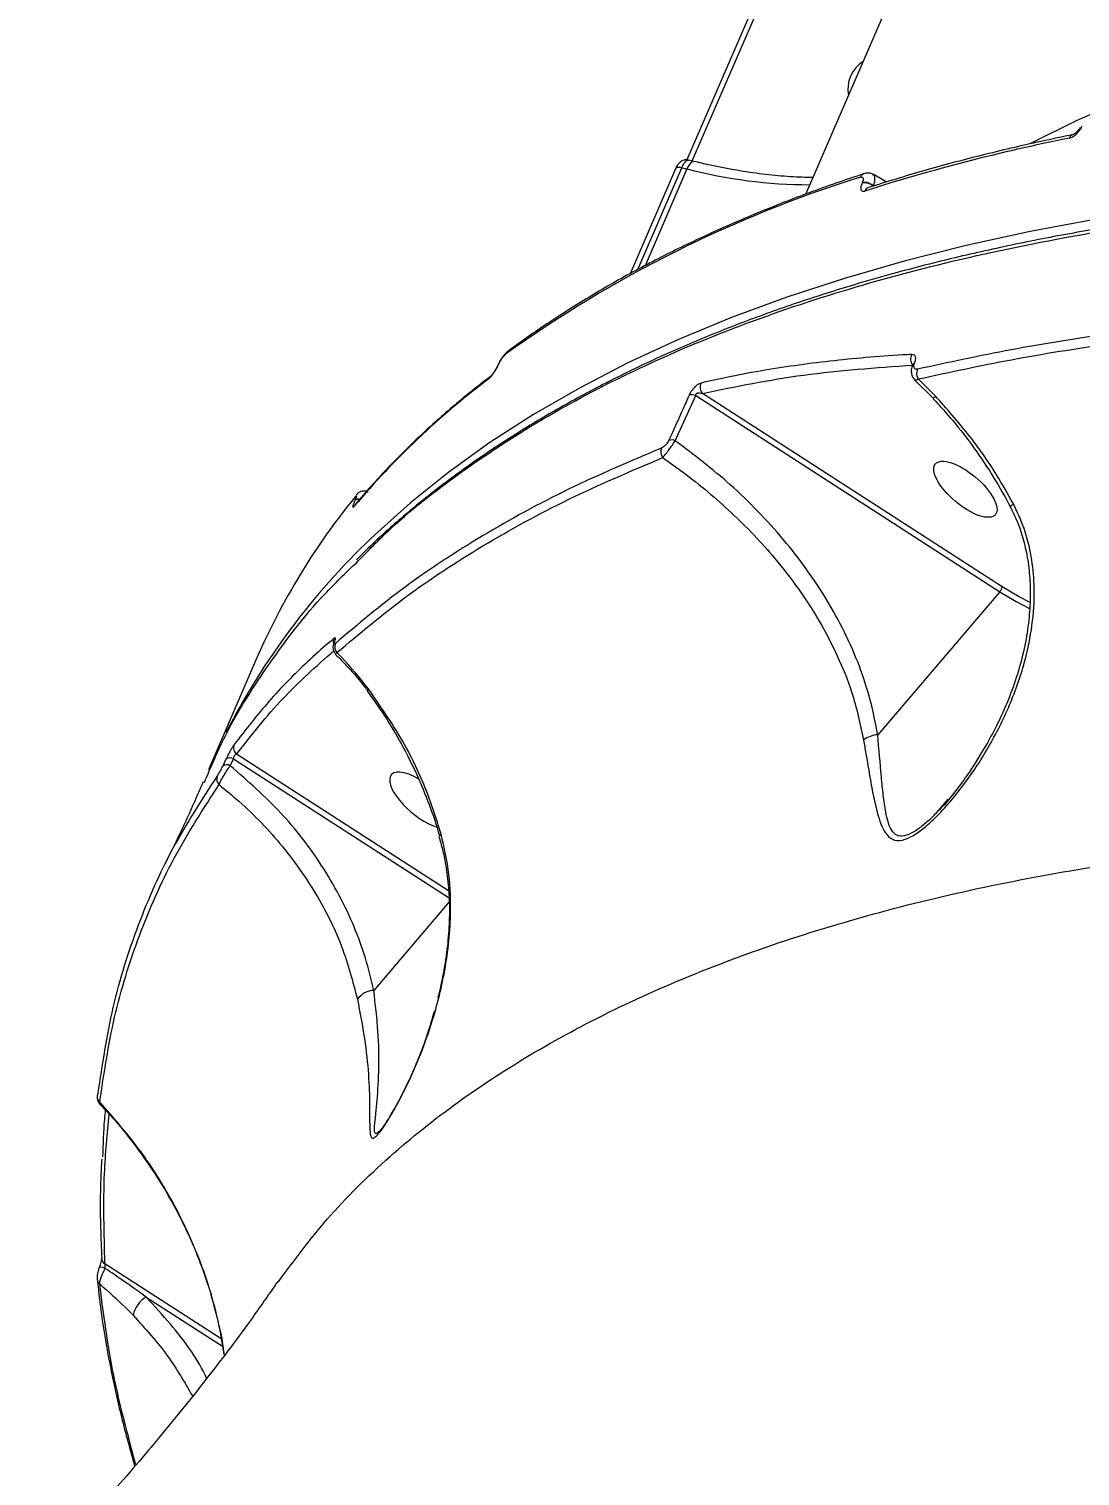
# Model space of a CAD drawing. Header units: millimetres. Extents: x -5238 to 5144, y -3542 to 5092.
# Drawn here: x 1979.9 to 2105, y 677.8 to 849.9 of the extents above; entities that cross this region are included whole.
import ezdxf

# ---------------------------------------------------------------- set-up
doc = ezdxf.new("R2010")
doc.units = ezdxf.units.MM
for name, color, linetype in [('DIKOM_ОБЪЕКТ', 7, 'Continuous'), ('DIKOM_РАЗМЕР_ЗОНА', 7, 'Continuous'), ('DIKOM_РАЗМЕР_ОБЪЕКТА', 7, 'Continuous')]:
    doc.layers.add(name, color=color, linetype=linetype)
doc.styles.add('style1', font='arial.ttf', dxfattribs={"width": 0.8})
doc.dimstyles.new('1-50', dxfattribs={"dimtxt": 300, "dimasz": 200, "dimexe": 100, "dimexo": 0, "dimgap": 100, "dimtad": 1, "dimtxsty": 'style1', "dimcen": 200, "dimclrd": 7, "dimclre": 7, "dimclrt": 7, "dimadec": 1, "dimazin": 2, "dimtfac": 1, "dimtmove": 0, "dimatfit": 2, "dimfxl": 0, "dimlwd": 25, "dimlwe": 18, "dimarcsym": 0})

# ---------------------------------------------------------------- blocks, each defined once
blk = doc.blocks.new('*D0')
at = {"layer": 'Defpoints', "color": 0, "transparency": 16777216}
for p in [(2469.51, 3229.24), (-4251.52, -643.28), (-419.57, -643.28)]:
    blk.add_point(p, dxfattribs=at)
at = {"layer": 'DIKOM_РАЗМЕР_ОБЪЕКТА', "color": 7, "lineweight": 18, "transparency": 16777216}
for p, q in [((2469.51, 3229.24), (-4351.52, 3229.24)), ((-419.57, -643.28), (-4351.52, -643.28))]:
    blk.add_line(p, q, dxfattribs=at)
at = {"layer": 'DIKOM_РАЗМЕР_ОБЪЕКТА', "color": 7, "lineweight": 25, "transparency": 16777216}
blk.add_line((-4251.52, 3029.24), (-4251.52, -443.28), dxfattribs=at)
at = {"layer": 'DIKOM_РАЗМЕР_ОБЪЕКТА', "color": 7, "transparency": 16777216}
for points in [[(-4284.86, 3029.24), (-4218.19, 3029.24), (-4251.52, 3229.24)], [(-4284.86, -443.28), (-4218.19, -443.28), (-4251.52, -643.28)]]:
    blk.add_solid(points, dxfattribs=at)
at = {"layer": 'DIKOM_РАЗМЕР_ОБЪЕКТА', "color": 7, "transparency": 16777216, "insert": (-4504.8, 1292.98), "char_height": 300, "attachment_point": 5, "rotation": 90, "style": 'style1'}
blk.add_mtext('3900', dxfattribs=at)
blk = doc.blocks.new('*D1')
at = {"layer": 'Defpoints', "color": 0, "transparency": 16777216}
for p in [(-4787.63, 5091.56), (3144.22, 5091.56), (-2554.16, -2403.28)]:
    blk.add_point(p, dxfattribs=at)
at = {"layer": 'DIKOM_РАЗМЕР_ЗОНА', "color": 7, "lineweight": 18, "transparency": 16777216}
for p, q in [((3144.22, 5091.56), (-4887.63, 5091.56)), ((-2554.16, -2403.28), (-4887.63, -2403.28))]:
    blk.add_line(p, q, dxfattribs=at)
at = {"layer": 'DIKOM_РАЗМЕР_ЗОНА', "color": 7, "lineweight": 25, "transparency": 16777216}
blk.add_line((-4787.63, -2203.28), (-4787.63, 4891.56), dxfattribs=at)
at = {"layer": 'DIKOM_РАЗМЕР_ЗОНА', "color": 7, "transparency": 16777216}
for points in [[(-4820.97, 4891.56), (-4754.3, 4891.56), (-4787.63, 5091.56)], [(-4820.97, -2203.28), (-4754.3, -2203.28), (-4787.63, -2403.28)]]:
    blk.add_solid(points, dxfattribs=at)
at = {"layer": 'DIKOM_РАЗМЕР_ЗОНА', "color": 7, "transparency": 16777216, "insert": (-5040.81, 1344.14), "char_height": 300, "attachment_point": 5, "rotation": 90, "style": 'style1'}
blk.add_mtext('7500', dxfattribs=at)
blk = doc.blocks.new('*D2')
at = {"layer": 'Defpoints', "color": 0, "transparency": 16777216}
for p in [(5144.22, 2720.02), (-4054.16, -903.28), (5144.22, -3441.88)]:
    blk.add_point(p, dxfattribs=at)
at = {"layer": 'DIKOM_РАЗМЕР_ЗОНА', "color": 7, "lineweight": 18, "transparency": 16777216}
for p, q in [((5144.22, 2720.02), (5144.22, -3541.88)), ((-4054.16, -903.28), (-4054.16, -3541.88))]:
    blk.add_line(p, q, dxfattribs=at)
at = {"layer": 'DIKOM_РАЗМЕР_ЗОНА', "color": 7, "lineweight": 25, "transparency": 16777216}
blk.add_line((-3854.16, -3441.88), (4944.22, -3441.88), dxfattribs=at)
at = {"layer": 'DIKOM_РАЗМЕР_ЗОНА', "color": 7, "transparency": 16777216}
for points in [[(-3854.16, -3408.54), (-3854.16, -3475.21), (-4054.16, -3441.88)], [(4944.22, -3408.54), (4944.22, -3475.21), (5144.22, -3441.88)]]:
    blk.add_solid(points, dxfattribs=at)
at = {"layer": 'DIKOM_РАЗМЕР_ЗОНА', "color": 7, "transparency": 16777216, "insert": (545.03, -3188.7), "char_height": 300, "attachment_point": 5, "style": 'style1'}
blk.add_mtext('9200', dxfattribs=at)
blk = doc.blocks.new('*D3')
at = {"layer": 'Defpoints', "color": 0, "transparency": 16777216}
for p in [(3889.93, 2956), (-2405.68, -161.05), (3889.93, -2949.28)]:
    blk.add_point(p, dxfattribs=at)
at = {"layer": 'DIKOM_РАЗМЕР_ОБЪЕКТА', "color": 7, "lineweight": 18, "transparency": 16777216}
for p, q in [((3889.93, 2956), (3889.93, -3049.28)), ((-2405.68, -161.05), (-2405.68, -3049.28))]:
    blk.add_line(p, q, dxfattribs=at)
at = {"layer": 'DIKOM_РАЗМЕР_ОБЪЕКТА', "color": 7, "lineweight": 25, "transparency": 16777216}
blk.add_line((-2205.68, -2949.28), (3689.93, -2949.28), dxfattribs=at)
at = {"layer": 'DIKOM_РАЗМЕР_ОБЪЕКТА', "color": 7, "transparency": 16777216}
for points in [[(-2205.68, -2915.95), (-2205.68, -2982.61), (-2405.68, -2949.28)], [(3689.93, -2915.95), (3689.93, -2982.61), (3889.93, -2949.28)]]:
    blk.add_solid(points, dxfattribs=at)
at = {"layer": 'DIKOM_РАЗМЕР_ОБЪЕКТА', "color": 7, "transparency": 16777216, "insert": (742.13, -2696.01), "char_height": 300, "attachment_point": 5, "style": 'style1'}
blk.add_mtext('6300', dxfattribs=at)

msp = doc.modelspace()

# ---------------------------------------------------------------- linework, layer by layer
at = {"layer": 'DIKOM_ОБЪЕКТ', "color": 7, "linetype": 'Continuous', "lineweight": 15}
for p, q in [((2188.764, 1099.092), (2072.313, 830.199)), ((2058.833, 834.178), (2070.264, 860.574)), ((2069.517, 860.453), (2058.193, 834.306)), ((2056.847, 833.254), (2051.435, 820.759)), ((2052.356, 821.279), (2057.594, 833.374)), ((2058.2, 833.226), (2053.217, 821.72)), ((2057.594, 833.374), (2058.2, 833.226)), ((2059.017, 834.132), (2058.391, 834.286)), ((2079.063, 831.612), (2079.044, 831.567)), ((2081.945, 831.67), (2080.366, 832.593)), ((2080.374, 831.199), (2080.394, 831.245)), ((2035.756, 809.981), (2035.719, 809.896)), ((2035.788, 809.981), (2035.825, 810.067)), ((2085.287, 808.167), (2087.541, 805.929)), ((2087.775, 806.203), (2085.728, 808.258)), ((2056.818, 800.9), (2059.239, 806.267)), ((2059.239, 806.267), (2095.416, 782.943)), ((2095.723, 783.539), (2060.054, 806.536)), ((2018.707, 793.824), (2018.695, 793.797)), ((2095.416, 782.943), (2080.896, 765.944)), ((2006.997, 775.001), (2001.257, 761.746)), ((2003.357, 763.027), (2002.965, 762.221)), ((2003.869, 762.254), (2004.262, 763.063)), ((2004.262, 763.063), (2029.902, 746.532)), ((2029.832, 747.371), (2004.624, 763.624)), ((2089.236, 758.261), (2088.133, 756.982)), ((2029.918, 746.047), (2020.939, 735.535)), ((1988.297, 702.652), (1988.237, 702.471)), ((1988.294, 702.656), (1988.293, 702.654)), ((2002.794, 694.107), (1988.957, 703.029)), ((1993.872, 699.066), (2002.952, 693.211))]:
    msp.add_line(p, q, dxfattribs=at)
at = {"layer": 'DIKOM_ОБЪЕКТ', "color": 7, "linetype": 'Continuous', "lineweight": 15, "flags": 128}
for points in [[(2136.771, 849.965), (2129.793, 848.139), (2123.074, 846.122), (2116.618, 843.914), (2110.433, 841.519), (2104.524, 838.937), (2099.089, 836.273)], [(2057.594, 833.374), (2057.422, 833.408), (2057.263, 833.421), (2057.123, 833.414), (2057.005, 833.386), (2056.916, 833.339), (2056.857, 833.274), (2056.847, 833.254)], [(2059.016, 834.133), (2058.946, 834.138), (2058.805, 834.089), (2058.654, 833.968), (2058.499, 833.778), (2058.346, 833.528), (2058.2, 833.226)], [(2106.916, 827.253), (2099.055, 825.785), (2091.435, 824.122), (2084.065, 822.267), (2076.95, 820.219), (2070.095, 817.982), (2063.507, 815.557), (2057.192, 812.946), (2051.153, 810.151), (2045.398, 807.175), (2039.929, 804.02), (2034.753, 800.689), (2029.873, 797.184), (2025.294, 793.509), (2021.019, 789.667), (2020.639, 789.303)], [(2018.744, 793.315), (2018.71, 793.272), (2018.624, 793.119)], [(2096.703, 793.008), (2096.702, 793.011), (2096.719, 793.101), (2096.832, 793.236), (2097.035, 793.409)], [(2099.045, 781.674), (2097.63, 782.4), (2095.723, 783.539)], [(2095.416, 782.943), (2097.383, 781.768), (2098.967, 780.96)], [(2016.213, 776.887), (2016.226, 776.919), (2016.3, 777.041)], [(2002.374, 764.212), (2001.944, 763.29), (2001.257, 761.746)], [(2028.818, 753.88), (2028.814, 753.897), (2028.841, 754.004), (2028.948, 754.128)]]:
    msp.add_lwpolyline(points, dxfattribs=at)
at = {"layer": 'DIKOM_ОБЪЕКТ', "color": 7, "linetype": 'Continuous', "lineweight": 15}
for centre, radius, start, end in [((2081.257, 842.713), 3.908, 122.46261, 190.70488), ((2148.829, 611.899), 229.473, 101.34935, 107.62277), ((2104.318, 836.642), 0.692, 102.94883, 159.46423), ((2072.939, 890.353), 58.998, 255.53288, 269.87782), ((2123.161, 690.534), 148.486, 107.35952, 125.64369), ((2079.534, 831.986), 0.729, 109.12231, 158.162), ((2079.283, 829.842), 1.741, 51.21523, 97.91775), ((2079.303, 829.889), 1.74, 51.20725, 97.93527), ((2080.03, 830.334), 0.725, 108.94675, 158.27678), ((2037.35, 810.895), 0.782, 126.72409, 156.88979), ((2085.96, 810.616), 1.153, 151.40877, 217.9445), ((2035.907, 809.814), 0.205, 125.3257, 156.71967), ((2035.952, 809.893), 0.214, 126.01224, 155.63686), ((2085.366, 809.796), 0.338, 102.58892, 154.48549), ((2086.741, 808.934), 1.217, 156.84777, 213.71609), ((2093.749, 729.797), 98.253, 127.06619, 139.87289), ((2035.246, 807.891), 0.78, 126.7857, 156.92066), ((2060.881, 807.279), 1.112, 153.95607, 221.97336), ((2058.789, 805.189), 1.168, 67.33218, 106.73251), ((2088.575, 805.259), 1.237, 130.29716, 148.08986), ((2056.354, 799.841), 1.156, 66.34732, 105.89091), ((2056.21, 799.589), 1.125, 156.74702, 217.82744), ((2082.688, 742.066), 82.546, 140.75674, 156.48532), ((2019.078, 793.288), 0.637, 75.39831, 126.95564), ((2019.092, 793.309), 0.643, 74.83915, 126.83032), ((2080.023, 726.842), 86.185, 133.55299, 152.82464), ((2094.484, 783.799), 1.266, 317.44553, 348.15797), ((2017.064, 776.983), 0.941, 154.0582, 194.17742), ((2017.287, 776.402), 1, 156.24474, 223.65928), ((2020.474, 771.136), 0.296, 119.87261, 169.43001), ((2081.139, 762.75), 3.203, 94.34695, 126.87919), ((2005.219, 764.389), 0.97, 156.31856, 232.1293), ((2003.837, 762.347), 0.832, 59.30594, 125.24996), ((2003.188, 760.689), 0.943, 155.81945, 226.30569), ((2003.443, 761.541), 0.831, 59.14875, 125.14096), ((1789.587, 994.749), 459.994, 311.0632, 328.19152), ((2021.093, 732.913), 2.626, 93.3577, 143.23212), ((1988.864, 722.908), 0.837, 154.47343, 231.10362), ((1988.113, 700.627), 2.037, 64.27663, 84.92259), ((1989.352, 703.732), 0.807, 184.92603, 240.60326), ((1988.822, 701.285), 0.812, 187.3913, 232.52816), ((1995.679, 696.112), 3.463, 121.45992, 166.99011)]:
    msp.add_arc(centre, radius, start, end, dxfattribs=at)
msp.add_ellipse((2091.33, 795.132), major_axis=(-3.564, 3.012), ratio=0.4016192, dxfattribs=at)
for start_param, end_param in [(0.1419857, 2.4055026), (5.118802, 6.425171)]:
    msp.add_ellipse((2026.599, 758.162), major_axis=(-3.564, 3.012), ratio=0.4016192, start_param=start_param, end_param=end_param, dxfattribs=at)
for points, knots in [([(2103.671, 836.884), (2103.763, 836.911), (2103.971, 836.971), (2104.327, 837.195), (2104.687, 837.522), (2105.004, 837.915), (2105.141, 838.188), (2105.21, 838.324)], [0, 0, 0, 0, 0.1741687, 0.3895689, 0.5958025, 0.7978739, 1, 1, 1, 1]), ([(2104.974, 838.17), (2104.974, 838.169), (2104.958, 838.127), (2104.89, 838), (2104.764, 837.814), (2104.595, 837.618), (2104.405, 837.451), (2104.25, 837.35), (2104.162, 837.316), (2104.165, 837.317), (2104.166, 837.317)], [0, 0, 0, 0, 0.0033706, 0.1362337, 0.275164, 0.4355351, 0.6085327, 0.7819286, 0.9203519, 1, 1, 1, 1]), ([(2104.157, 837.315), (2102.877, 837.049), (2099.166, 836.277), (2093.191, 834.865), (2086.33, 833.045), (2081.961, 831.691), (2079.794, 831.02)], [0, 0, 0, 0, 0.1498873, 0.4347984, 0.7197187, 1, 1, 1, 1]), ([(2058.388, 834.269), (2058.343, 834.285), (2058.174, 834.345), (2057.87, 834.302), (2057.545, 834.169), (2057.276, 833.952), (2057.041, 833.664), (2056.92, 833.391), (2056.854, 833.242)], [0, 0, 0, 0, 0.0669368, 0.2506816, 0.411748, 0.5684352, 0.7641912, 1, 1, 1, 1]), ([(2057.594, 833.374), (2057.648, 833.491), (2057.784, 833.785), (2058.02, 834.119), (2058.242, 834.307), (2058.346, 834.272), (2058.385, 834.259)], [0, 0, 0, 0, 0.2027384, 0.5120693, 0.8215572, 1, 1, 1, 1]), ([(2073.191, 832.226), (2073.101, 832.225), (2072.127, 832.217), (2070.151, 832.312), (2067.214, 832.585), (2064.136, 833.04), (2061.389, 833.57), (2059.662, 833.979), (2059.017, 834.132)], [0, 0, 0, 0, 0.0214341, 0.2333932, 0.4459022, 0.6589809, 0.872553, 1, 1, 1, 1]), ([(2079.292, 832.673), (2078.16, 832.294), (2074.878, 831.196), (2069.626, 829.248), (2063.619, 826.776), (2057.863, 824.135), (2052.358, 821.332), (2047.11, 818.366), (2042.211, 815.296), (2038.861, 812.979), (2037.15, 811.719), (2036.883, 811.522)], [0, 0, 0, 0, 0.0688349, 0.1996421, 0.3304446, 0.4612282, 0.5919891, 0.7227192, 0.8534118, 0.9771203, 1, 1, 1, 1]), ([(2078.857, 832.257), (2078.917, 832.268), (2079.035, 832.292), (2079.143, 832.204), (2079.18, 832.036), (2079.147, 831.825), (2079.087, 831.673), (2079.063, 831.612)], [0, 0, 0, 0, 0.2142908, 0.4284386, 0.642903, 0.8576906, 1, 1, 1, 1]), ([(2079.044, 831.567), (2079.008, 831.477), (2078.919, 831.25), (2078.87, 830.935), (2078.925, 830.683), (2079.087, 830.552), (2079.267, 830.586), (2079.356, 830.603)], [0, 0, 0, 0, 0.1408164, 0.3552748, 0.5700257, 0.7849664, 1, 1, 1, 1]), ([(2080.357, 832.551), (2080.346, 832.561), (2080.224, 832.671), (2079.919, 832.74), (2079.563, 832.755), (2079.372, 832.688), (2079.298, 832.662)], [0, 0, 0, 0, 0.0397735, 0.4369163, 0.782102, 1, 1, 1, 1]), ([(2080.394, 831.245), (2080.437, 831.369), (2080.548, 831.681), (2080.591, 832.108), (2080.525, 832.437), (2080.387, 832.513), (2080.335, 832.543)], [0, 0, 0, 0, 0.2017194, 0.5062223, 0.8100503, 1, 1, 1, 1]), ([(2018.869, 786.397), (2020.216, 787.778), (2024.136, 791.799), (2031.92, 797.764), (2042, 804.249), (2053.131, 809.973), (2065.159, 814.986), (2078.299, 819.36), (2092.548, 823.054), (2107.883, 826.038), (2123.286, 828.152), (2138.562, 829.516), (2153.544, 830.252), (2169.122, 830.438), (2185.261, 830.064), (2201.786, 829.138), (2218.612, 827.665), (2233.887, 825.909), (2243.678, 824.501), (2247.666, 823.927)], [0, 0, 0, 0, 0.0350697, 0.1020937, 0.1690632, 0.2341426, 0.299272, 0.3643511, 0.4313208, 0.498345, 0.5653147, 0.6219543, 0.6786601, 0.7353657, 0.7926089, 0.8498521, 0.9056539, 0.9615819, 1, 1, 1, 1]), ([(2248.153, 824.348), (2246.747, 824.562), (2241.946, 825.293), (2233.86, 826.359), (2223.917, 827.547), (2214.131, 828.544), (2204.513, 829.363), (2195.065, 830.001), (2185.783, 830.46), (2176.663, 830.739), (2167.702, 830.839), (2158.897, 830.76), (2150.246, 830.503), (2141.747, 830.066), (2133.397, 829.448), (2125.205, 828.652), (2117.195, 827.678), (2109.402, 826.53), (2101.846, 825.21), (2094.533, 823.719), (2087.459, 822.058), (2080.62, 820.227), (2074.013, 818.224), (2067.638, 816.05), (2061.493, 813.704), (2055.576, 811.184), (2049.885, 808.491), (2044.425, 805.623), (2039.205, 802.589), (2034.252, 799.399), (2029.578, 796.066), (2025.206, 792.587), (2021.633, 789.479), (2019.63, 787.47), (2018.885, 786.723)], [0, 0, 0, 0, 0.0134807, 0.0460166, 0.0785629, 0.110963, 0.1432142, 0.1753533, 0.2074168, 0.2394417, 0.2714645, 0.3035139, 0.3356222, 0.3678255, 0.4001604, 0.4326629, 0.4652363, 0.4977101, 0.530023, 0.5622119, 0.5943135, 0.6263633, 0.6583973, 0.6904488, 0.722544, 0.754718, 0.7870056, 0.8194425, 0.8519998, 0.8845077, 0.9168217, 0.9489852, 0.981033, 1, 1, 1, 1]), ([(2248.827, 823.513), (2247.967, 821.56), (2245.472, 815.893), (2241.121, 806.607), (2235.68, 795.704), (2229.952, 784.94), (2223.944, 774.321), (2217.659, 763.852), (2211.1, 753.538), (2204.271, 743.385), (2197.176, 733.4), (2189.817, 723.587), (2182.2, 713.951), (2174.329, 704.498), (2166.207, 695.234), (2157.84, 686.162), (2149.231, 677.288), (2140.386, 668.617), (2131.309, 660.154), (2122.005, 651.903), (2112.48, 643.868), (2102.738, 636.055), (2092.785, 628.466), (2082.624, 621.11), (2073.946, 615.129), (2068.631, 611.634), (2066.824, 610.446)], [0, 0, 0, 0, 0.0228178, 0.0662208, 0.109624, 0.1530275, 0.1964308, 0.239834, 0.2832371, 0.3266402, 0.370043, 0.4134451, 0.4568475, 0.5002496, 0.5436516, 0.5870528, 0.630454, 0.6738552, 0.7172558, 0.7606562, 0.8040562, 0.8474559, 0.8908553, 0.9342544, 0.9776533, 1, 1, 1, 1]), ([(2133.046, 816.15), (2128.842, 815.825), (2120.434, 815.174), (2108.369, 813.668), (2096.686, 811.805), (2089.31, 810.21), (2085.622, 809.413)], [0, 0, 0, 0, 0.2491214, 0.4982435, 0.7491216, 1, 1, 1, 1]), ([(2085.728, 808.258), (2089.386, 809.049), (2096.7, 810.63), (2108.335, 812.488), (2120.406, 813.998), (2128.861, 814.651), (2133.089, 814.978)], [0, 0, 0, 0, 0.2491207, 0.4982423, 0.7491212, 1, 1, 1, 1]), ([(2036.888, 811.516), (2036.806, 811.453), (2036.577, 811.276), (2036.285, 810.908), (2035.966, 810.424), (2035.825, 810.127), (2035.757, 809.983)], [0, 0, 0, 0, 0.188046, 0.5271497, 0.7689794, 1, 1, 1, 1]), ([(2035.825, 810.067), (2035.863, 810.147), (2035.938, 810.309), (2036.087, 810.561), (2036.251, 810.801), (2036.431, 811.023), (2036.558, 811.146), (2036.622, 811.195), (2036.632, 811.202)], [0, 0, 0, 0, 0.167312, 0.3344527, 0.5091506, 0.7131054, 0.957769, 1, 1, 1, 1]), ([(2084.948, 811.168), (2084.58, 811.148), (2082.738, 811.047), (2078.014, 810.704), (2070.971, 809.904), (2064.515, 808.801), (2060.903, 807.995), (2059.882, 807.768)], [0, 0, 0, 0, 0.0413744, 0.2068718, 0.5381498, 0.8694282, 1, 1, 1, 1]), ([(2085.292, 810.126), (2085.34, 810.267), (2085.436, 810.547), (2085.413, 810.879), (2085.272, 811.128), (2085.061, 811.154), (2084.948, 811.168)], [0, 0, 0, 0, 0.2322448, 0.4640444, 0.7140434, 1, 1, 1, 1]), ([(2034.529, 808.197), (2034.542, 808.207), (2034.641, 808.285), (2034.84, 808.482), (2035.126, 808.838), (2035.383, 809.217), (2035.614, 809.608), (2035.73, 809.857), (2035.788, 809.981)], [0, 0, 0, 0, 0.0392553, 0.2872507, 0.495213, 0.6710274, 0.8353252, 1, 1, 1, 1]), ([(2035.718, 809.896), (2035.688, 809.829), (2035.622, 809.683), (2035.476, 809.418), (2035.291, 809.123), (2035.073, 808.825), (2034.893, 808.615), (2034.782, 808.518), (2034.78, 808.516), (2034.78, 808.516)], [0, 0, 0, 0, 0.1091604, 0.2385663, 0.3925795, 0.5781441, 0.7967129, 0.9630928, 1, 1, 1, 1]), ([(2060.054, 806.536), (2064, 807.345), (2071.904, 808.967), (2080.664, 809.593), (2085.051, 809.907)], [0, 0, 0, 0, 0.4991746, 1, 1, 1, 1]), ([(2085.066, 809.94), (2085.052, 809.91), (2084.923, 809.639), (2084.852, 809.177), (2084.98, 808.609), (2085.149, 808.276), (2085.293, 808.184), (2085.297, 808.181)], [0, 0, 0, 0, 0.0495152, 0.4555848, 0.7335852, 0.9921386, 1, 1, 1, 1]), ([(2085.11, 810.103), (2085.11, 810.104), (2085.108, 810.119), (2085.11, 810.069), (2085.076, 809.981), (2085.059, 809.939)], [0, 0, 0, 0, 0.0335906, 0.5372207, 1, 1, 1, 1]), ([(2085.622, 809.413), (2085.585, 809.406), (2085.462, 809.386), (2085.306, 809.438), (2085.207, 809.6), (2085.193, 809.833), (2085.259, 810.028), (2085.292, 810.126)], [0, 0, 0, 0, 0.1043963, 0.3453719, 0.5759433, 0.7877545, 1, 1, 1, 1]), ([(2034.772, 808.51), (2033.992, 807.905), (2031.73, 806.153), (2028.194, 803.137), (2024.261, 799.414), (2021.139, 796.124), (2019.374, 794.053), (2018.744, 793.315)], [0, 0, 0, 0, 0.129317, 0.3744339, 0.6194506, 0.8643331, 1, 1, 1, 1]), ([(2059.882, 807.768), (2059.747, 807.718), (2059.524, 807.635), (2059.14, 807.313), (2058.83, 806.96), (2058.593, 806.602), (2058.495, 806.395), (2058.453, 806.308)], [0, 0, 0, 0, 0.3038824, 0.5023072, 0.7017009, 0.8732434, 1, 1, 1, 1]), ([(2085.299, 808.179), (2085.299, 808.178), (2085.314, 808.112), (2085.462, 808.132), (2085.651, 808.222), (2085.728, 808.258)], [0, 0, 0, 0, 0.0124097, 0.5962932, 1, 1, 1, 1]), ([(2058.453, 806.308), (2058.216, 805.771), (2057.427, 803.981), (2056.61, 802.2), (2056.037, 800.953)], [0, 0, 0, 0, 0.2996419, 1, 1, 1, 1]), ([(2059.239, 806.267), (2059.239, 806.304), (2059.24, 806.365), (2059.276, 806.447), (2059.327, 806.508), (2059.398, 806.558), (2059.526, 806.605), (2059.759, 806.62), (2059.938, 806.569), (2060.054, 806.536)], [0, 0, 0, 0, 0.1045234, 0.174096, 0.22983, 0.3048037, 0.3967575, 0.6086213, 1, 1, 1, 1]), ([(2087.509, 805.9), (2088.291, 805.045), (2090.018, 803.156), (2092.411, 800.025), (2094.736, 796.594), (2096.054, 794.202), (2096.709, 793.013)], [0, 0, 0, 0, 0.2176428, 0.481148, 0.7421875, 1, 1, 1, 1]), ([(2097.035, 793.409), (2096.388, 794.558), (2094.783, 797.409), (2091.748, 801.75), (2089.105, 804.713), (2087.775, 806.203)], [0, 0, 0, 0, 0.2512717, 0.6234737, 1, 1, 1, 1]), ([(2056.037, 800.953), (2056.013, 800.904), (2055.952, 800.78), (2055.807, 800.56), (2055.607, 800.33), (2055.381, 800.134), (2055.249, 800.069), (2055.176, 800.033)], [0, 0, 0, 0, 0.1207727, 0.3075479, 0.5229897, 0.7374812, 1, 1, 1, 1]), ([(2055.321, 798.898), (2055.413, 799.008), (2055.597, 799.229), (2055.978, 799.723), (2056.373, 800.259), (2056.654, 800.659), (2056.79, 800.858), (2056.818, 800.9)], [0, 0, 0, 0, 0.2435374, 0.4875439, 0.7197785, 0.9418287, 1, 1, 1, 1]), ([(2080.896, 765.944), (2080.634, 767.319), (2080.111, 770.068), (2078.759, 774.14), (2077.016, 778.146), (2074.887, 782.012), (2072.449, 785.684), (2069.723, 789.18), (2066.695, 792.523), (2062.526, 796.573), (2059.052, 799.206), (2056.818, 800.9)], [0, 0, 0, 0, 0.1006482, 0.2013159, 0.3052446, 0.4091841, 0.5096377, 0.6100979, 0.7126665, 0.8152373, 1, 1, 1, 1]), ([(2055.176, 800.033), (2051.425, 798.44), (2043.923, 795.255), (2033.802, 789.7), (2024.466, 783.626), (2019.07, 779.078), (2016.372, 776.804)], [0, 0, 0, 0, 0.2486172, 0.4972331, 0.7486169, 1, 1, 1, 1]), ([(2016.564, 775.711), (2019.228, 777.957), (2024.555, 782.448), (2033.83, 788.499), (2043.959, 794.075), (2051.534, 797.291), (2055.321, 798.898)], [0, 0, 0, 0, 0.2486147, 0.4972293, 0.7486151, 1, 1, 1, 1]), ([(2055.321, 798.898), (2056.133, 798.325), (2059.013, 796.291), (2063.623, 792.408), (2068.129, 787.685), (2071.521, 783.303), (2074.035, 779.424), (2076.16, 775.332), (2078.069, 770.634), (2078.803, 767.231), (2079.216, 765.312)], [0, 0, 0, 0, 0.0672698, 0.2386096, 0.4121739, 0.5212151, 0.6302433, 0.7425216, 0.854782, 1, 1, 1, 1]), ([(2018.695, 793.797), (2018.669, 793.736), (2018.585, 793.537), (2018.481, 793.248), (2018.435, 793.029), (2018.477, 792.966), (2018.575, 793.068), (2018.624, 793.119)], [0, 0, 0, 0, 0.0931562, 0.3038678, 0.5302227, 0.7651743, 1, 1, 1, 1]), ([(2018.759, 794.286), (2018.791, 794.321), (2018.856, 794.391), (2018.884, 794.348), (2018.853, 794.199), (2018.782, 794.001), (2018.724, 793.865), (2018.707, 793.824)], [0, 0, 0, 0, 0.2336656, 0.4673022, 0.6955638, 0.9087187, 1, 1, 1, 1]), ([(2020.291, 794.745), (2020.248, 794.778), (2020.105, 794.886), (2019.819, 794.938), (2019.51, 794.911), (2019.267, 794.817), (2019.082, 794.693), (2018.947, 794.565), (2018.88, 794.48), (2018.846, 794.437)], [0, 0, 0, 0, 0.0910734, 0.3017668, 0.4707735, 0.6166304, 0.746018, 0.8707806, 1, 1, 1, 1]), ([(2018.745, 793.316), (2018.744, 793.315), (2018.739, 793.308), (2018.742, 793.312), (2018.745, 793.316)], [0, 0, 0, 0, 0.0762333, 1, 1, 1, 1]), ([(2079.216, 765.312), (2079.489, 763.677), (2079.903, 761.198), (2080.451, 758.278), (2080.889, 756.445), (2081.381, 755.006), (2081.969, 753.953), (2082.839, 753.293), (2084.082, 753.376), (2085.443, 754.101), (2086.735, 755.1), (2088.153, 756.435), (2089.691, 758.131), (2091.855, 760.889), (2094.343, 764.718), (2096.846, 769.781), (2098.532, 774.766), (2099.422, 779.486), (2099.614, 783.471), (2099.235, 787.172), (2098.44, 790.446), (2097.494, 792.442), (2097.035, 793.409)], [0, 0, 0, 0, 0.0866936, 0.1314006, 0.1760737, 0.2081988, 0.2409008, 0.2744202, 0.3082517, 0.3377419, 0.3650525, 0.3930343, 0.4328774, 0.4727627, 0.5545457, 0.6396943, 0.7264124, 0.7889979, 0.8528487, 0.9020925, 0.9525883, 1, 1, 1, 1]), ([(2096.679, 792.996), (2096.911, 792.552), (2097.477, 791.466), (2098.136, 789.555), (2098.688, 787.289), (2099.011, 784.841), (2099.086, 782.239), (2098.901, 779.453), (2098.437, 776.519), (2097.663, 773.471), (2096.587, 770.382), (2095.202, 767.263), (2093.508, 764.133), (2091.734, 761.363), (2090.088, 759.115), (2088.962, 757.725), (2088.347, 757.105), (2088.187, 756.944)], [0, 0, 0, 0, 0.0381204, 0.0931922, 0.1514747, 0.2131168, 0.2782707, 0.3472054, 0.4235682, 0.5028541, 0.585785, 0.6727826, 0.7640279, 0.8596905, 0.9271236, 0.9810173, 1, 1, 1, 1]), ([(2000.781, 760.256), (2001.564, 762.097), (2003.676, 767.062), (2008.482, 774.536), (2013.695, 781.439), (2017.589, 785.169), (2018.869, 786.397)], [0, 0, 0, 0, 0.1914972, 0.5163242, 0.8409014, 1, 1, 1, 1]), ([(2016.217, 777.395), (2016.002, 777.214), (2014.927, 776.312), (2012.243, 773.904), (2008.372, 769.981), (2005.679, 766.514), (2004.331, 764.779)], [0, 0, 0, 0, 0.0480613, 0.2403214, 0.6198803, 1, 1, 1, 1]), ([(2016.27, 777.031), (2016.234, 776.938), (2016.143, 776.707), (2016.069, 776.387), (2016.113, 776.005), (2016.218, 775.733), (2016.35, 775.608), (2016.4, 775.562)], [0, 0, 0, 0, 0.2085324, 0.5174718, 0.6943524, 0.8853066, 1, 1, 1, 1]), ([(2016.246, 776.985), (2016.244, 776.981), (2016.241, 776.969), (2016.23, 776.927), (2016.214, 776.889), (2016.213, 776.888)], [0, 0, 0, 0, 0.4129621, 0.9860245, 1, 1, 1, 1]), ([(2016.3, 777.041), (2016.333, 777.141), (2016.399, 777.34), (2016.38, 777.471), (2016.302, 777.461), (2016.233, 777.407), (2016.217, 777.395)], [0, 0, 0, 0, 0.3053624, 0.611478, 0.9125857, 1, 1, 1, 1]), ([(2016.372, 776.804), (2016.357, 776.792), (2016.302, 776.746), (2016.243, 776.737), (2016.23, 776.829), (2016.277, 776.971), (2016.3, 777.041)], [0, 0, 0, 0, 0.1085884, 0.3983398, 0.6996055, 1, 1, 1, 1]), ([(2004.624, 763.624), (2006.397, 765.892), (2009.861, 770.322), (2014.1, 774.079), (2016.17, 775.913)], [0, 0, 0, 0, 0.5118581, 1, 1, 1, 1]), ([(2016.366, 775.53), (2016.869, 775.022), (2018.132, 773.745), (2019.383, 772.275), (2020.099, 771.292), (2020.178, 771.183)], [0, 0, 0, 0, 0.3698409, 0.9303694, 1, 1, 1, 1]), ([(2016.394, 775.556), (2016.409, 775.561), (2016.432, 775.57), (2016.529, 775.674), (2016.564, 775.711)], [0, 0, 0, 0, 0.6464191, 1, 1, 1, 1]), ([(2020.326, 771.392), (2019.282, 772.678), (2018.077, 774.161), (2016.742, 775.529), (2016.564, 775.711)], [0, 0, 0, 0, 0.8666347, 1, 1, 1, 1]), ([(2020.137, 771.157), (2020.844, 770.177), (2022.326, 768.124), (2024.281, 764.811), (2026.067, 761.287), (2027.549, 757.645), (2028.433, 755.161), (2028.754, 753.89), (2028.758, 753.873)], [0, 0, 0, 0, 0.1847006, 0.3869243, 0.5900858, 0.7937527, 0.9973695, 1, 1, 1, 1]), ([(2028.948, 754.128), (2028.564, 755.37), (2027.436, 759.012), (2024.767, 764.937), (2021.819, 769.223), (2020.326, 771.392)], [0, 0, 0, 0, 0.2035437, 0.5968367, 1, 1, 1, 1]), ([(2088.133, 756.982), (2087.966, 756.782), (2087.474, 756.192), (2086.564, 755.387), (2085.446, 754.494), (2084.306, 753.886), (2083.592, 753.837), (2082.979, 754.042), (2082.504, 754.535), (2082.104, 755.548), (2081.793, 756.93), (2081.546, 758.728), (2081.264, 761.71), (2081.044, 764.241), (2080.896, 765.944)], [0, 0, 0, 0, 0.0316103, 0.0930591, 0.1557159, 0.2237656, 0.2905746, 0.3033128, 0.3829774, 0.4574987, 0.5336404, 0.6484292, 0.7633199, 1, 1, 1, 1]), ([(2004.331, 764.779), (2004.283, 764.709), (2004.186, 764.569), (2003.975, 764.21), (2003.747, 763.795), (2003.531, 763.381), (2003.412, 763.139), (2003.357, 763.027)], [0, 0, 0, 0, 0.2131534, 0.4264941, 0.630595, 0.8289213, 1, 1, 1, 1]), ([(2004.262, 763.063), (2004.264, 763.11), (2004.269, 763.193), (2004.296, 763.297), (2004.332, 763.388), (2004.365, 763.448), (2004.419, 763.52), (2004.463, 763.56), (2004.538, 763.608), (2004.585, 763.617), (2004.624, 763.624)], [0, 0, 0, 0, 0.1793417, 0.31918, 0.3690473, 0.5165641, 0.5564431, 0.7165544, 0.7656513, 1, 1, 1, 1]), ([(2002.328, 761.075), (2000.486, 758.232), (1996.804, 752.546), (1992.733, 743.309), (1989.657, 733.608), (1988.624, 726.715), (1988.108, 723.268)], [0, 0, 0, 0, 0.2484766, 0.4969544, 0.7484771, 1, 1, 1, 1]), ([(2002.965, 762.221), (2002.927, 762.145), (2002.848, 761.985), (2002.706, 761.716), (2002.558, 761.449), (2002.422, 761.216), (2002.359, 761.122), (2002.328, 761.075)], [0, 0, 0, 0, 0.1797532, 0.3800195, 0.5811581, 0.790702, 1, 1, 1, 1]), ([(2002.537, 760.007), (2002.584, 760.123), (2002.678, 760.356), (2002.954, 760.864), (2003.291, 761.418), (2003.611, 761.899), (2003.799, 762.159), (2003.869, 762.254)], [0, 0, 0, 0, 0.2193409, 0.4388182, 0.6560172, 0.8732896, 1, 1, 1, 1]), ([(2020.939, 735.535), (2020.636, 736.814), (2020.029, 739.372), (2018.636, 743.149), (2016.888, 746.857), (2014.148, 751.469), (2010.054, 756.839), (2005.947, 760.434), (2003.869, 762.254)], [0, 0, 0, 0, 0.1264067, 0.2528123, 0.382976, 0.5131446, 0.7535708, 1, 1, 1, 1]), ([(1988.338, 722.256), (1988.846, 725.656), (1989.861, 732.457), (1992.897, 742.114), (1996.956, 751.384), (2000.676, 757.133), (2002.537, 760.007)], [0, 0, 0, 0, 0.2484747, 0.4969511, 0.7484741, 1, 1, 1, 1]), ([(2000.634, 760.321), (2000.428, 759.85), (1999.114, 756.843), (1997.635, 753.587), (1996.22, 750.849), (1996.086, 750.588)], [0, 0, 0, 0, 0.1439546, 0.918394, 1, 1, 1, 1]), ([(2002.537, 760.007), (2003.328, 759.355), (2006.061, 757.103), (2010.228, 752.737), (2014.302, 746.898), (2017.342, 740.762), (2018.436, 736.592), (2018.989, 734.485)], [0, 0, 0, 0, 0.0953054, 0.32894, 0.568011, 0.7817951, 1, 1, 1, 1]), ([(2009.589, 700.876), (2011.449, 703.39), (2015.32, 708.619), (2022.548, 715.717), (2030.806, 722.337), (2039.919, 728.261), (2050.092, 733.674), (2061.339, 738.533), (2073.638, 742.805), (2086.639, 746.375), (2100.255, 749.259), (2114.394, 751.487), (2129.358, 753.117), (2145.143, 754.103), (2161.666, 754.487), (2173.169, 754.183), (2178.919, 754.031)], [0, 0, 0, 0, 0.0698442, 0.1452926, 0.2161547, 0.2870724, 0.3579358, 0.4308634, 0.5038508, 0.5767797, 0.6463603, 0.7159913, 0.7855727, 0.8570304, 0.928542, 1, 1, 1, 1]), ([(2018.989, 734.485), (2019.294, 732.899), (2019.914, 729.681), (2020.345, 725.476), (2020.457, 722.373), (2020.447, 720.248), (2020.456, 718.879), (2020.559, 718.012), (2020.925, 717.902), (2021.518, 718.464), (2022.249, 719.479), (2023.019, 720.716), (2024.236, 722.87), (2025.865, 726.23), (2027.84, 731.367), (2029.169, 736.348), (2029.879, 740.969), (2030.15, 744.94), (2030.024, 749.413), (2029.311, 752.54), (2028.948, 754.128)], [0, 0, 0, 0, 0.0820695, 0.1664743, 0.2508361, 0.2942474, 0.3376037, 0.3839941, 0.4157886, 0.442847, 0.4698379, 0.4939825, 0.5187284, 0.5886152, 0.6603839, 0.7589151, 0.8097123, 0.8604911, 0.9291638, 1, 1, 1, 1]), ([(2028.695, 753.848), (2028.883, 753.171), (2029.309, 751.637), (2029.725, 749.108), (2029.967, 746.298), (2029.934, 743.386), (2029.673, 740.324), (2029.229, 737.395), (2028.764, 735.495), (2028.562, 734.667)], [0, 0, 0, 0, 0.1109995, 0.2514638, 0.3969255, 0.5456321, 0.698178, 0.868537, 1, 1, 1, 1]), ([(2021.768, 718.956), (2021.612, 718.789), (2021.247, 718.397), (2021.022, 718.589), (2021.022, 719.398), (2021.16, 720.731), (2021.402, 722.977), (2021.592, 726.211), (2021.523, 730.593), (2021.135, 733.875), (2020.939, 735.535)], [0, 0, 0, 0, 0.0483114, 0.1136112, 0.201139, 0.3005658, 0.4001753, 0.6062292, 0.8009084, 1, 1, 1, 1]), ([(2028.149, 733.095), (2027.879, 732.162), (2027.318, 730.219), (2026.266, 727.468), (2025.425, 725.465), (2024.937, 724.482), (2024.851, 724.309)], [0, 0, 0, 0, 0.3052041, 0.6356951, 0.9359009, 1, 1, 1, 1]), ([(1988.034, 722.997), (1988.027, 722.939), (1988.01, 722.801), (1988.048, 722.535), (1988.145, 722.277), (1988.266, 722.156), (1988.313, 722.11)], [0, 0, 0, 0, 0.2126971, 0.508084, 0.8110499, 1, 1, 1, 1]), ([(2024.851, 724.309), (2024.592, 723.77), (2024.092, 722.73), (2023.348, 721.371), (2022.698, 720.272), (2022.223, 719.544), (2021.907, 719.112), (2021.835, 719.029), (2021.82, 719.012)], [0, 0, 0, 0, 0.2510906, 0.4851038, 0.680045, 0.8446692, 0.9678458, 1, 1, 1, 1]), ([(1988.279, 722.079), (1988.802, 721.533), (1990.276, 719.996), (1992.463, 717.261), (1994.836, 713.913), (1996.948, 710.411), (1998.793, 706.804), (2000.343, 703.115), (2001.601, 699.45), (2002.191, 696.994), (2002.476, 695.806)], [0, 0, 0, 0, 0.074021, 0.2084666, 0.3429355, 0.4774286, 0.6117897, 0.7443275, 0.876336, 1, 1, 1, 1]), ([(1988.321, 722.118), (1988.31, 722.123), (1988.29, 722.131), (1988.322, 722.214), (1988.338, 722.256)], [0, 0, 0, 0, 0.5011147, 1, 1, 1, 1]), ([(2003.159, 692.214), (2002.945, 693.484), (2002.304, 697.301), (2000.345, 703.633), (1997.061, 710.584), (1993.044, 716.887), (1989.916, 720.456), (1988.338, 722.256)], [0, 0, 0, 0, 0.1161133, 0.3488599, 0.587347, 0.7918637, 1, 1, 1, 1]), ([(1988.995, 721.316), (1988.956, 720.937), (1988.772, 719.132), (1988.718, 717.241), (1988.676, 715.747)], [0, 0, 0, 0, 0.2097812, 1, 1, 1, 1]), ([(1988.957, 703.029), (1988.856, 706.656), (1988.685, 712.804), (1989.233, 718.491), (1989.458, 720.823)], [0, 0, 0, 0, 0.5900075, 1, 1, 1, 1]), ([(2021.822, 719.01), (2021.821, 719.008), (2021.796, 718.974), (2021.781, 718.965), (2021.768, 718.956)], [0, 0, 0, 0, 0.0581412, 1, 1, 1, 1]), ([(1988.566, 715.46), (1988.526, 714.711), (1988.384, 712.051), (1988.378, 708.121), (1988.521, 704.878), (1988.574, 703.662)], [0, 0, 0, 0, 0.1969879, 0.6990001, 1, 1, 1, 1]), ([(1988.237, 702.471), (1988.2, 702.363), (1988.091, 702.048), (1987.995, 701.622), (1988.025, 701.309), (1988.037, 701.183)], [0, 0, 0, 0, 0.2373702, 0.691624, 1, 1, 1, 1]), ([(1988.548, 703.672), (1988.548, 703.671), (1988.548, 703.669), (1988.544, 703.597), (1988.525, 703.456), (1988.472, 703.211), (1988.392, 702.926), (1988.319, 702.734), (1988.29, 702.657)], [0, 0, 0, 0, 0.0777138, 0.194777, 0.3567016, 0.565069, 0.8259232, 1, 1, 1, 1]), ([(1988.328, 700.64), (1988.337, 700.76), (1988.354, 700.998), (1988.533, 701.529), (1988.762, 702.037), (1988.934, 702.348), (1988.997, 702.462)], [0, 0, 0, 0, 0.278398, 0.5566603, 0.8379195, 1, 1, 1, 1]), ([(1988.997, 702.462), (1988.997, 702.489), (1988.996, 702.579), (1988.989, 702.733), (1988.975, 702.909), (1988.963, 702.99), (1988.957, 703.029)], [0, 0, 0, 0, 0.1263379, 0.4366085, 0.7261919, 1, 1, 1, 1]), ([(1993.872, 699.066), (1992.589, 699.971), (1990.974, 701.112), (1989.335, 702.232), (1988.997, 702.462)], [0, 0, 0, 0, 0.793939, 1, 1, 1, 1]), ([(2009.522, 700.925), (2008.55, 699.521), (2005.889, 695.676), (2001.236, 689.535), (1995.604, 682.521), (1989.949, 675.911), (1986.037, 671.698), (1984.195, 669.714)], [0, 0, 0, 0, 0.1302391, 0.3565809, 0.5807028, 0.8025479, 1, 1, 1, 1]), ([(1988.038, 701.184), (1988.222, 699.57), (1988.62, 696.076), (1989.596, 690.597), (1990.856, 684.813), (1991.945, 680.902), (1992.485, 678.962)], [0, 0, 0, 0, 0.2235027, 0.4838327, 0.7439795, 1, 1, 1, 1]), ([(1988.328, 700.64), (1989.356, 699.724), (1990.732, 698.498), (1991.987, 697.216), (1992.305, 696.891)], [0, 0, 0, 0, 0.7468137, 1, 1, 1, 1]), ([(1992.631, 679.131), (1991.674, 682.692), (1989.706, 690.013), (1988.796, 697.034), (1988.328, 700.64)], [0, 0, 0, 0, 0.4863774, 1, 1, 1, 1]), ([(2001.059, 689.381), (2000.993, 689.524), (1999.934, 691.83), (1997.477, 695.097), (1994.843, 697.997), (1993.872, 699.066)], [0, 0, 0, 0, 0.0400537, 0.6461011, 1, 1, 1, 1]), ([(1992.305, 696.891), (1993.732, 695.324), (1996.463, 692.322), (1998.429, 688.909), (1999.368, 687.277)], [0, 0, 0, 0, 0.5222216, 1, 1, 1, 1]), ([(2002.476, 695.806), (2002.496, 695.729), (2002.808, 694.523), (2002.979, 693.302), (2003.138, 692.158)], [0, 0, 0, 0, 0.0640649, 1, 1, 1, 1])]:
    msp.add_open_spline(points, degree=3, knots=knots, dxfattribs=at)

# ---------------------------------------------------------------- dimensions: what is measured, and where the dimension line sits
at = {"layer": 'DIKOM_РАЗМЕР_ЗОНА'}
dim = msp.add_linear_dim(base=(-4787.635, 5091.556), p1=(-2554.164, -2403.276), p2=(3144.22, 5091.556), angle=90, text='7500', dimstyle='1-50', dxfattribs=at)
dim.commit()
dim.dimension.update_dxf_attribs({"geometry": '*D1', "text_midpoint": (-4787.635, 1344.14), "dimtype": 160})
dim = msp.add_linear_dim(base=(5144.22, -3441.876), p1=(-4054.164, -903.276), p2=(5144.22, 2720.022), text='9200', dimstyle='1-50', dxfattribs=at)
dim.commit()
dim.dimension.update_dxf_attribs({"geometry": '*D2', "text_midpoint": (545.028, -3441.876), "dimtype": 160})
at = {"layer": 'DIKOM_РАЗМЕР_ОБЪЕКТА'}
dim = msp.add_linear_dim(base=(-4251.523, -643.276), p1=(2469.506, 3229.243), p2=(-419.568, -643.276), angle=90, text='3900', dimstyle='1-50', dxfattribs=at)
dim.commit()
dim.dimension.update_dxf_attribs({"geometry": '*D0', "text_midpoint": (-4251.523, 1292.984), "dimtype": 160})
dim = msp.add_linear_dim(base=(3889.931, -2949.281), p1=(-2405.679, -161.052), p2=(3889.931, 2956.002), text='6300', dimstyle='1-50', dxfattribs=at)
dim.commit()
dim.dimension.update_dxf_attribs({"geometry": '*D3', "text_midpoint": (742.126, -2949.281), "dimtype": 160})

doc.saveas('drawing.dxf')
